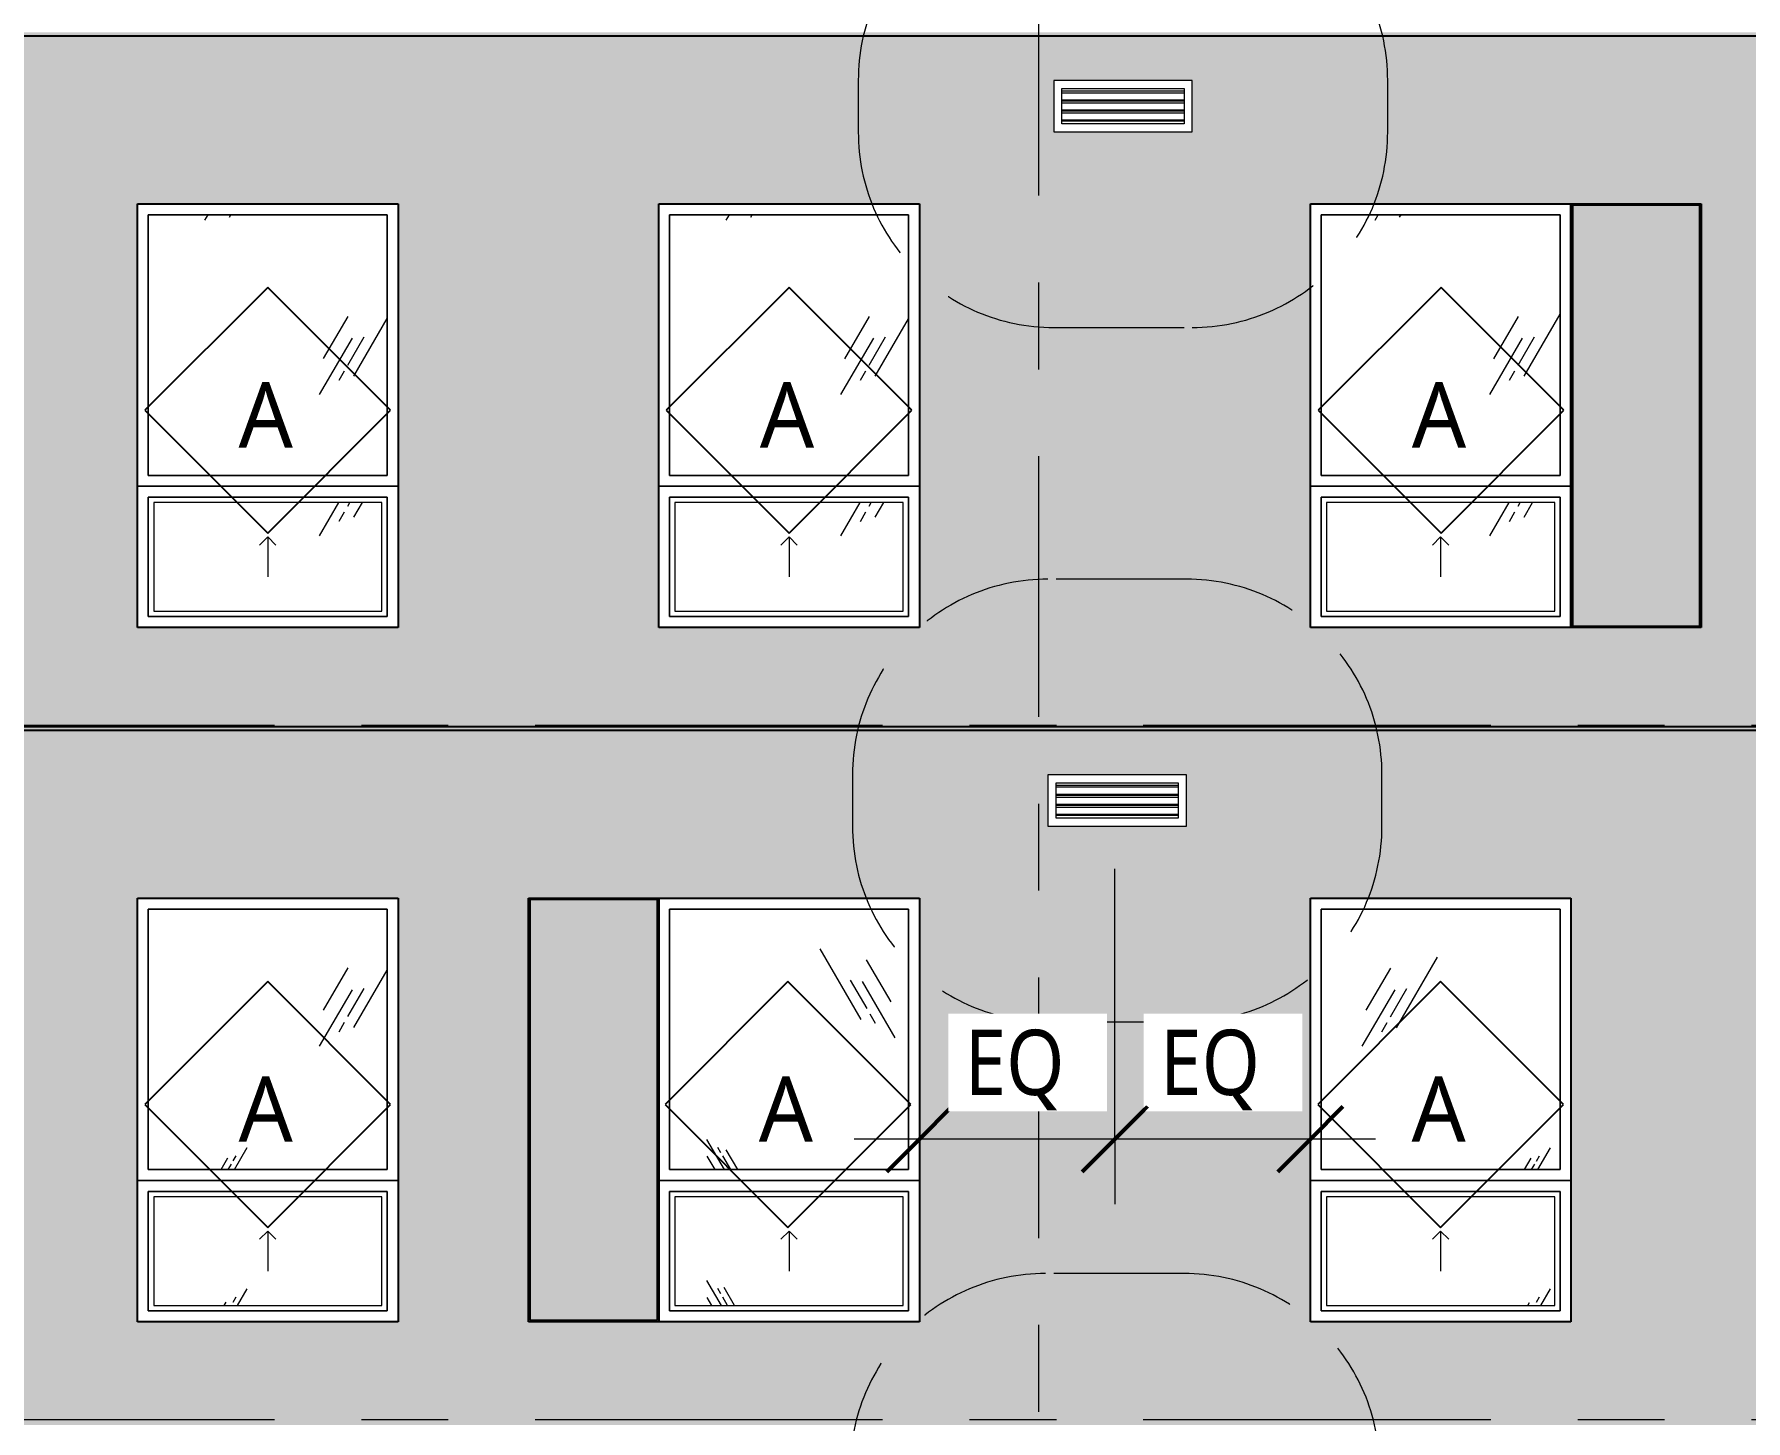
# Model space of a CAD drawing. Header units: inches. Extents: x 6 to 15224, y -733 to 6300.
# Drawn here: x 11081.1 to 11396.3, y 5476.6 to 5732 of the extents above; entities that cross this region are included whole.
import ezdxf

# ---------------------------------------------------------------- set-up
doc = ezdxf.new("R2010")
doc.units = ezdxf.units.IN
doc.header["$MEASUREMENT"] = 0
for name, pattern in [('Center 1_2_', [112, 64, -16, 16, -16]), ('Center 3_8_', [96, 48, -16, 16, -16]), ('Hidden 3_16_', [36, 24, -12])]:
    doc.linetypes.add(name, pattern=pattern)
for name, color, linetype, lineweight in [('A-ANNO-DIMS', 211, 'Continuous', 13), ('A-ANNO-DIMS-128', 211, 'Continuous', 13), ('A-FLOR-LEVL', 51, 'Continuous', 13), ('A-GENM', 13, 'Continuous', 18), ('A-GLAZ', 151, 'Continuous', 25), ('A-GLAZ-IDEN', 152, 'Continuous', 25), ('A-GLAZ-SILL', 1, 'Continuous', 18), ('A-WALL', 113, 'Continuous', 25), ('A-WALL-PATT', 111, 'Continuous', 25), ('M-EQPM', 50, 'Continuous', 18), ('M-EQPM-HDLN', 50, 'Hidden 3_16_', 13), ('S-GRID', 1, 'Continuous', 13)]:
    doc.layers.add(name, color=color, linetype=linetype, lineweight=lineweight)
doc.styles.add('Open Sans_5', font='OpenSans-Regular.ttf', dxfattribs={"height": 12})
doc.styles.add('Open Sans_8', font='OpenSans-Regular.ttf', dxfattribs={"width": 0.88, "height": 12})
doc.dimstyles.new('Linear_-_3_32___Rounded_1_4___1', dxfattribs={"dimscale": 12, "dimtxt": 12.89496, "dimasz": 1, "dimexe": 1, "dimexo": 0.666667, "dimgap": 0.333333, "dimtad": 1, "dimrnd": 0.25, "dimzin": 3, "dimdsep": 46, "dimlunit": 4, "dimtxsty": 'Open Sans_8', "dimblk1": 'OBLIQUE', "dimblk2": 'OBLIQUE', "dimsah": 1, "dimcen": 0.09, "dimdle": 1, "dimadec": 3, "dimazin": 2, "dimtfac": 1, "dimtdec": 4, "dimtix": 1, "dimtmove": 0, "dimatfit": 3, "dimfxl": 1, "dimtvp": 1, "dimtfill": 1, "dimfrac": 2, "dimtolj": 1, "dimtzin": 0, "dimarcsym": 2})
pattern_1 = [(0, (10796.0429, 0), (5.12, 1.28), [0.16896, -3.671, 0.16896, -3.671, -20.48]), (0, (10796.0429, 0), (5.12, 1.28), [-7.68, 0.16896, -7.511, 0.16896, -3.671, -8.96]), (0, (10796.0429, 0), (5.12, 1.28), [-19.2, 0.16896, -2.391, 0.16896, -6.231]), (120, (10797.9629, 0.64), (-3.66851252, 3.79405007), [0.16896, -3.671, 0.16896, -3.671, -20.48]), (120, (10797.9629, 0.64), (-3.66851252, 3.79405007), [-7.68, 0.16896, -7.511, 0.16896, -3.671, -8.96]), (120, (10797.9629, 0.64), (-3.66851252, 3.79405007), [-19.2, 0.16896, -2.391, 0.16896, -6.231]), (240, (10798.6029, 3.2), (-1.45148748, -5.07405007), [0.16896, -3.671, 0.16896, -3.671, -20.48]), (240, (10798.6029, 3.2), (-1.45148748, -5.07405007), [-7.68, 0.16896, -7.511, 0.16896, -3.671, -8.96]), (240, (10798.6029, 3.2), (-1.45148748, -5.07405007), [-19.2, 0.16896, -2.391, 0.16896, -6.231])]

# ---------------------------------------------------------------- blocks, each defined once
blk = doc.blocks.new('1-2 WD Adaptive-Color Side Panel-TS - 4-0_x6_-6_-17821693-EAST ELEVATION')
at = {"layer": 'A-GLAZ', "lineweight": 13}
blk.add_hatch(color=256, dxfattribs=at).paths.add_polyline_path([(3317.11, 5367.25), (3325.75, 5367.25), (3325.75, 5444.75), (3302.25, 5444.75), (3302.25, 5367.25)])
h = blk.add_hatch(dxfattribs=at)
h.set_pattern_fill('FP_342', color=256, style=0, pattern_type=2)
h.set_pattern_definition([(59.808, (3285.497, 5432.806), (144.0017, 239.99866), [9, -754.581]), (59.808, (3284.763, 5426.193), (144.0017, 239.99866), [12, -751.581]), (59.808, (3289.948, 5431.623), (144.0017, 239.99866), [6, -757.581]), (59.808, (3288.359, 5428.844), (144.0017, 239.99866), [2, -761.581]), (59.808, (3291.054, 5429.598), (144.0017, 239.99866), [15, -748.581]), (59.808, (3316.472, 5399.404), (144.0017, 239.99866), [5.063, -758.519]), (59.808, (3316.031, 5401.668), (144.0017, 239.99866), [6.75, -756.831]), (59.808, (3314.822, 5401.525), (144.0017, 239.99866), [3.375, -760.206]), (59.808, (3316.853, 5405.029), (144.0017, 239.99866), [1.125, -762.456]), (59.808, (3311.639, 5398.297), (144.0017, 239.99866), [8.437, -755.144])])
h.paths.add_polyline_path([(3300, 5395), (3300, 5443), (3256, 5443), (3256, 5395)])
at = {"layer": 'A-GLAZ-SILL', "lineweight": 13}
h = blk.add_hatch(dxfattribs=at)
h.set_pattern_fill('FP_341', color=256, style=0, pattern_type=2)
h.set_pattern_definition([(59.808, (3285.497, 5406.806), (144.0017, 239.99866), [9, -754.581]), (59.808, (3284.763, 5400.193), (144.0017, 239.99866), [12, -751.581]), (59.808, (3289.948, 5405.623), (144.0017, 239.99866), [6, -757.581]), (59.808, (3288.359, 5402.844), (144.0017, 239.99866), [2, -761.581]), (59.808, (3291.054, 5403.598), (144.0017, 239.99866), [15, -748.581]), (59.808, (3316.472, 5373.404), (144.0017, 239.99866), [5.063, -758.519]), (59.808, (3316.031, 5375.668), (144.0017, 239.99866), [6.75, -756.831]), (59.808, (3314.822, 5375.525), (144.0017, 239.99866), [3.375, -760.206]), (59.808, (3316.853, 5379.029), (144.0017, 239.99866), [1.125, -762.456]), (59.808, (3311.639, 5372.297), (144.0017, 239.99866), [8.438, -755.144])])
h.paths.add_polyline_path([(3277, 5370), (3299, 5370), (3299, 5390), (3257, 5390), (3257, 5370)])
at = {"layer": 'A-GLAZ', "lineweight": 13}
for p, q in [((3254, 5367), (3254, 5445)), ((3254, 5445), (3302, 5445)), ((3302, 5445), (3302, 5367)), ((3300, 5443), (3256, 5443)), ((3256, 5443), (3256, 5395)), ((3300, 5395), (3300, 5443)), ((3254, 5393), (3302, 5393)), ((3302, 5393), (3254, 5393)), ((3256, 5395), (3300, 5395)), ((3300, 5391), (3256, 5391)), ((3256, 5391), (3256, 5369)), ((3300, 5369), (3300, 5391)), ((3256, 5369), (3300, 5369)), ((3302, 5367), (3254, 5367))]:
    blk.add_line(p, q, dxfattribs=at)
at = {"layer": 'A-GLAZ'}
for p, q in [((3325.75, 5444.75), (3302.25, 5444.75)), ((3302.25, 5444.75), (3302.25, 5367.25)), ((3325.75, 5367.25), (3325.75, 5444.75)), ((3302.25, 5367.25), (3325.75, 5367.25))]:
    blk.add_line(p, q, dxfattribs=at)
at = {"layer": 'A-GLAZ', "linetype": 'Hidden 3_16_', "lineweight": 13}
for q in [(3276.5, 5382.17), (3279.5, 5382.17), (3278, 5376.33)]:
    blk.add_line((3278, 5383.67), q, dxfattribs=at)
at = {"layer": 'A-GLAZ-SILL'}
for p, q in [((3256, 5443), (3300, 5443)), ((3256, 5395), (3256, 5443)), ((3300, 5443), (3256, 5443)), ((3256, 5443), (3256, 5395)), ((3300, 5443), (3300, 5395)), ((3300, 5395), (3300, 5443)), ((3300, 5395), (3256, 5395)), ((3256, 5395), (3300, 5395)), ((3256, 5391), (3300, 5391)), ((3256, 5369), (3256, 5391)), ((3300, 5391), (3256, 5391)), ((3256, 5391), (3256, 5369)), ((3299, 5390), (3257, 5390)), ((3257, 5390), (3257, 5370)), ((3299, 5370), (3299, 5390)), ((3300, 5391), (3300, 5369)), ((3300, 5369), (3300, 5391)), ((3300, 5369), (3256, 5369)), ((3256, 5369), (3300, 5369)), ((3257, 5370), (3299, 5370))]:
    blk.add_line(p, q, dxfattribs=at)
blk = doc.blocks.new('1-2 WD Adaptive - 4-0_x6_-6_-V165-EAST ELEVATION')
at = {"layer": 'A-GLAZ', "lineweight": 13}
h = blk.add_hatch(dxfattribs=at)
h.set_pattern_fill('FP_344', color=256, style=0, pattern_type=2)
h.set_pattern_definition([(59.808, (3165.997, 5432.806), (144.0017, 239.99866), [9, -754.581]), (59.808, (3165.263, 5426.193), (144.0017, 239.99866), [12, -751.581]), (59.808, (3170.448, 5431.623), (144.0017, 239.99866), [6, -757.581]), (59.808, (3168.859, 5428.844), (144.0017, 239.99866), [2, -761.581]), (59.808, (3171.554, 5429.598), (144.0017, 239.99866), [15, -748.581]), (59.808, (3196.972, 5399.404), (144.0017, 239.99866), [5.063, -758.519]), (59.808, (3196.531, 5401.668), (144.0017, 239.99866), [6.75, -756.831]), (59.808, (3195.322, 5401.525), (144.0017, 239.99866), [3.375, -760.206]), (59.808, (3197.353, 5405.029), (144.0017, 239.99866), [1.125, -762.456]), (59.808, (3192.139, 5398.297), (144.0017, 239.99866), [8.437, -755.144])])
h.paths.add_polyline_path([(3180.5, 5395), (3180.5, 5443), (3136.5, 5443), (3136.5, 5395)])
at = {"layer": 'A-GLAZ-SILL', "lineweight": 13}
h = blk.add_hatch(dxfattribs=at)
h.set_pattern_fill('FP_343', color=256, style=0, pattern_type=2)
h.set_pattern_definition([(59.808, (3165.997, 5406.806), (144.0017, 239.99866), [9, -754.581]), (59.808, (3165.263, 5400.193), (144.0017, 239.99866), [12, -751.581]), (59.808, (3170.448, 5405.623), (144.0017, 239.99866), [6, -757.581]), (59.808, (3168.859, 5402.844), (144.0017, 239.99866), [2, -761.581]), (59.808, (3171.554, 5403.598), (144.0017, 239.99866), [15, -748.581]), (59.808, (3196.972, 5373.404), (144.0017, 239.99866), [5.063, -758.519]), (59.808, (3196.531, 5375.668), (144.0017, 239.99866), [6.75, -756.831]), (59.808, (3195.322, 5375.525), (144.0017, 239.99866), [3.375, -760.206]), (59.808, (3197.353, 5379.029), (144.0017, 239.99866), [1.125, -762.456]), (59.808, (3192.139, 5372.297), (144.0017, 239.99866), [8.438, -755.144])])
h.paths.add_polyline_path([(3157.5, 5370), (3179.5, 5370), (3179.5, 5390), (3137.5, 5390), (3137.5, 5370)])
at = {"layer": 'A-GLAZ', "lineweight": 13}
for p, q in [((3134.5, 5445), (3182.5, 5445)), ((3134.5, 5367), (3134.5, 5445)), ((3182.5, 5445), (3182.5, 5367)), ((3180.5, 5443), (3136.5, 5443)), ((3136.5, 5443), (3136.5, 5395)), ((3180.5, 5395), (3180.5, 5443)), ((3134.5, 5393), (3182.5, 5393)), ((3182.5, 5393), (3134.5, 5393)), ((3136.5, 5395), (3180.5, 5395)), ((3180.5, 5391), (3136.5, 5391)), ((3136.5, 5391), (3136.5, 5369)), ((3180.5, 5369), (3180.5, 5391)), ((3136.5, 5369), (3180.5, 5369)), ((3182.5, 5367), (3134.5, 5367))]:
    blk.add_line(p, q, dxfattribs=at)
at = {"layer": 'A-GLAZ', "linetype": 'Hidden 3_16_', "lineweight": 13}
for q in [(3157, 5382.17), (3160, 5382.17), (3158.5, 5376.33)]:
    blk.add_line((3158.5, 5383.67), q, dxfattribs=at)
at = {"layer": 'A-GLAZ-SILL'}
for p, q in [((3136.5, 5443), (3180.5, 5443)), ((3136.5, 5395), (3136.5, 5443)), ((3180.5, 5443), (3136.5, 5443)), ((3136.5, 5443), (3136.5, 5395)), ((3180.5, 5443), (3180.5, 5395)), ((3180.5, 5395), (3180.5, 5443)), ((3180.5, 5395), (3136.5, 5395)), ((3136.5, 5395), (3180.5, 5395)), ((3136.5, 5391), (3180.5, 5391)), ((3136.5, 5369), (3136.5, 5391)), ((3180.5, 5391), (3136.5, 5391)), ((3136.5, 5391), (3136.5, 5369)), ((3179.5, 5390), (3137.5, 5390)), ((3137.5, 5390), (3137.5, 5370)), ((3179.5, 5370), (3179.5, 5390)), ((3180.5, 5391), (3180.5, 5369)), ((3180.5, 5369), (3180.5, 5391)), ((3180.5, 5369), (3136.5, 5369)), ((3136.5, 5369), (3180.5, 5369)), ((3137.5, 5370), (3179.5, 5370))]:
    blk.add_line(p, q, dxfattribs=at)
blk = doc.blocks.new('1-2 WD Adaptive-Color Side Panel-TS - 4-0_x6_-6_-17821692-EAST ELEVATION')
at = {"layer": 'A-GLAZ', "lineweight": 13}
blk.add_hatch(color=256, dxfattribs=at).paths.add_polyline_path([(2990.37, 5367.25), (3013.75, 5367.25), (3013.75, 5444.75), (2990.25, 5444.75), (2990.25, 5367.25)])
h = blk.add_hatch(dxfattribs=at)
h.set_pattern_fill('FP_346', color=256, style=0, pattern_type=2)
h.set_pattern_definition([(120.192, (3030.503, 5432.806), (-144.0017, 239.99866), [9, -754.581]), (120.192, (3031.237, 5426.193), (-144.0017, 239.99866), [12, -751.581]), (120.192, (3026.052, 5431.623), (-144.0017, 239.99866), [6, -757.581]), (120.192, (3027.641, 5428.844), (-144.0017, 239.99866), [2, -761.581]), (120.192, (3024.946, 5429.598), (-144.0017, 239.99866), [15, -748.581]), (120.192, (2999.528, 5399.404), (-144.0017, 239.99866), [5.063, -758.519]), (120.192, (2999.969, 5401.668), (-144.0017, 239.99866), [6.75, -756.831]), (120.192, (3001.178, 5401.525), (-144.0017, 239.99866), [3.375, -760.206]), (120.192, (2999.147, 5405.029), (-144.0017, 239.99866), [1.125, -762.456]), (120.192, (3004.361, 5398.297), (-144.0017, 239.99866), [8.437, -755.144])])
h.paths.add_polyline_path([(3055.72, 5395), (3060, 5395), (3060, 5443), (3016, 5443), (3016, 5395)])
at = {"layer": 'A-GLAZ-SILL', "lineweight": 13}
h = blk.add_hatch(dxfattribs=at)
h.set_pattern_fill('FP_345', color=256, style=0, pattern_type=2)
h.set_pattern_definition([(120.192, (3030.503, 5406.806), (-144.0017, 239.99866), [9, -754.581]), (120.192, (3031.237, 5400.193), (-144.0017, 239.99866), [12, -751.581]), (120.192, (3026.052, 5405.623), (-144.0017, 239.99866), [6, -757.581]), (120.192, (3027.641, 5402.844), (-144.0017, 239.99866), [2, -761.581]), (120.192, (3024.946, 5403.598), (-144.0017, 239.99866), [15, -748.581]), (120.192, (2999.528, 5373.404), (-144.0017, 239.99866), [5.063, -758.519]), (120.192, (2999.969, 5375.668), (-144.0017, 239.99866), [6.75, -756.831]), (120.192, (3001.178, 5375.525), (-144.0017, 239.99866), [3.375, -760.206]), (120.192, (2999.147, 5379.029), (-144.0017, 239.99866), [1.125, -762.456]), (120.192, (3004.361, 5372.297), (-144.0017, 239.99866), [8.438, -755.144])])
h.paths.add_polyline_path([(3059, 5370), (3059, 5390), (3017, 5390), (3017, 5370), (3055.72, 5370)])
at = {"layer": 'A-GLAZ'}
for p, q in [((2990.25, 5444.75), (2990.25, 5367.25)), ((3013.75, 5444.75), (2990.25, 5444.75)), ((3013.75, 5367.25), (3013.75, 5444.75)), ((2990.25, 5367.25), (3013.75, 5367.25))]:
    blk.add_line(p, q, dxfattribs=at)
at = {"layer": 'A-GLAZ', "lineweight": 13}
for p, q in [((3014, 5445), (3014, 5367)), ((3062, 5445), (3014, 5445)), ((3062, 5367), (3062, 5445)), ((3016, 5443), (3016, 5395)), ((3060, 5443), (3016, 5443)), ((3060, 5395), (3060, 5443)), ((3014, 5393), (3062, 5393)), ((3062, 5393), (3014, 5393)), ((3016, 5395), (3060, 5395)), ((3016, 5391), (3016, 5369)), ((3060, 5391), (3016, 5391)), ((3060, 5369), (3060, 5391)), ((3016, 5369), (3060, 5369)), ((3014, 5367), (3062, 5367))]:
    blk.add_line(p, q, dxfattribs=at)
at = {"layer": 'A-GLAZ', "linetype": 'Hidden 3_16_', "lineweight": 13}
for q in [(3036.5, 5382.17), (3039.5, 5382.17), (3038, 5376.33)]:
    blk.add_line((3038, 5383.67), q, dxfattribs=at)
at = {"layer": 'A-GLAZ-SILL'}
for p, q in [((3060, 5443), (3016, 5443)), ((3016, 5443), (3016, 5395)), ((3016, 5443), (3060, 5443)), ((3016, 5395), (3016, 5443)), ((3060, 5395), (3060, 5443)), ((3060, 5443), (3060, 5395)), ((3016, 5395), (3060, 5395)), ((3060, 5395), (3016, 5395)), ((3060, 5391), (3016, 5391)), ((3016, 5391), (3016, 5369)), ((3016, 5391), (3060, 5391)), ((3016, 5369), (3016, 5391)), ((3017, 5390), (3017, 5370)), ((3059, 5390), (3017, 5390)), ((3059, 5370), (3059, 5390)), ((3060, 5369), (3060, 5391)), ((3060, 5391), (3060, 5369)), ((3016, 5369), (3060, 5369)), ((3060, 5369), (3016, 5369)), ((3017, 5370), (3059, 5370))]:
    blk.add_line(p, q, dxfattribs=at)
blk = doc.blocks.new('ME Louvers w Trim-AM - 24_ x 8_-17810076-EAST ELEVATION')
at = {"layer": 'A-GENM', "lineweight": 13}
for p, q in [((355.25, 5465.75), (332.75, 5465.75)), ((332.75, 5465.48), (355.25, 5465.48)), ((355.25, 5464.1), (332.75, 5464.1)), ((355.25, 5463.95), (332.75, 5463.95)), ((355.25, 5463.9), (332.75, 5463.9)), ((332.75, 5463.63), (355.25, 5463.63)), ((355.25, 5462.25), (332.75, 5462.25)), ((355.25, 5462.1), (332.75, 5462.1)), ((355.25, 5462.05), (332.75, 5462.05)), ((332.75, 5461.78), (355.25, 5461.78)), ((355.25, 5460.4), (332.75, 5460.4)), ((355.25, 5460.25), (332.75, 5460.25))]:
    blk.add_line(p, q, dxfattribs=at)
at = {"layer": 'M-EQPM'}
for p, q in [((331.25, 5467.75), (331.25, 5458.25)), ((356.75, 5467.75), (331.25, 5467.75)), ((332.75, 5466.25), (355.25, 5466.25)), ((332.75, 5459.75), (332.75, 5466.25)), ((355.25, 5466.25), (355.25, 5459.75)), ((356.75, 5458.25), (356.75, 5467.75)), ((355.25, 5459.75), (332.75, 5459.75)), ((331.25, 5458.25), (356.75, 5458.25))]:
    blk.add_line(p, q, dxfattribs=at)
at = {"layer": 'M-EQPM-HDLN'}
for p, q in [((356.75, 5503.75), (331.25, 5503.75)), ((295.25, 5467.75), (295.25, 5458.25)), ((392.75, 5458.25), (392.75, 5467.75)), ((331.25, 5422.25), (356.75, 5422.25))]:
    blk.add_line(p, q, dxfattribs=at)
for centre, start, end in [((331.25, 5467.75), 90, 180), ((356.75, 5467.75), 0, 90), ((331.25, 5458.25), 180, 270), ((356.75, 5458.25), 270, 360)]:
    blk.add_arc(centre, 36, start, end, dxfattribs=at)
blk = doc.blocks.new('TAG Window-AM - Standard-51685-EAST ELEVATION')
at = {"layer": 'A-GLAZ-IDEN'}
for p, q in [((3827, 5941.13), (3804.37, 5918.5)), ((3849.63, 5918.5), (3827, 5941.13)), ((3804.37, 5918.5), (3827, 5895.87)), ((3827, 5895.87), (3849.63, 5918.5))]:
    blk.add_line(p, q, dxfattribs=at)
blk = doc.blocks.new('DIMBLOCK67-EAST ELEVATION')
at = {"layer": 'A-ANNO-DIMS-128'}
for p, q in [((11280.12, 5528.49), (11280.12, 5578.27)), ((11316.12, 5528.49), (11316.12, 5540.49)), ((11328.12, 5528.49), (11280.12, 5528.49)), ((11280.12, 5528.49), (11280.12, 5516.49)), ((11316.12, 5528.49), (11316.12, 5528))]:
    blk.add_line(p, q, dxfattribs=at)
at = {"layer": 'A-ANNO-DIMS-128', "lineweight": 50}
for p, q in [((11280.12, 5528.49), (11286.12, 5534.49)), ((11316.12, 5528.49), (11322.12, 5534.49)), ((11280.12, 5528.49), (11274.12, 5522.49)), ((11316.12, 5528.49), (11310.12, 5522.49))]:
    blk.add_line(p, q, dxfattribs=at)
at = {"layer": 'A-ANNO-DIMS-128', "color": 0, "insert": (11288.45, 5548.63), "char_height": 12, "width": 23.2109, "attachment_point": 1, "line_spacing_factor": 1.151336, "style": 'Open Sans_8', "bg_fill": 3, "box_fill_scale": 1.25, "bg_fill_color": 256, "bg_fill_true_color": 13158600, "bg_fill_transparency": 0}
blk.add_mtext('EQ', dxfattribs=at)
blk = doc.blocks.new('_Oblique')
at = {"color": 0, "linetype": 'ByBlock', "lineweight": -2}
blk.add_line((-0.5, -0.5), (0.5, 0.5), dxfattribs=at)
blk = doc.blocks.new('DIMBLOCK68-EAST ELEVATION')
at = {"layer": 'A-ANNO-DIMS-128'}
for p, q in [((11280.12, 5528.49), (11280.12, 5578.27)), ((11244.12, 5528.49), (11244.12, 5540.49)), ((11280.12, 5528.49), (11232.12, 5528.49)), ((11244.12, 5528.49), (11244.12, 5528)), ((11280.12, 5528.49), (11280.12, 5516.49))]:
    blk.add_line(p, q, dxfattribs=at)
at = {"layer": 'A-ANNO-DIMS-128', "lineweight": 50}
for p, q in [((11244.12, 5528.49), (11250.12, 5534.49)), ((11280.12, 5528.49), (11286.12, 5534.49)), ((11244.12, 5528.49), (11238.12, 5522.49)), ((11280.12, 5528.49), (11274.12, 5522.49))]:
    blk.add_line(p, q, dxfattribs=at)
at = {"layer": 'A-ANNO-DIMS-128', "color": 0, "insert": (11252.45, 5548.63), "char_height": 12, "width": 23.2109, "attachment_point": 1, "line_spacing_factor": 1.151336, "style": 'Open Sans_8', "bg_fill": 3, "box_fill_scale": 1.25, "bg_fill_color": 256, "bg_fill_true_color": 13158600, "bg_fill_transparency": 0}
blk.add_mtext('EQ', dxfattribs=at)

msp = doc.modelspace()

# ---------------------------------------------------------------- hatches: boundary and pattern name
at = {"layer": 'A-WALL-PATT', "lineweight": 13}
h = msp.add_hatch(dxfattribs=at)
h.set_pattern_fill('FP_310', color=256, style=0, pattern_type=2)
h.set_pattern_definition(pattern_1)
h.paths.add_polyline_path([(12348.55442555, 5731.625), (12348.55442555, 5732.375), (11659.92942555, 5732.375), (11659.92942555, 5750.625), (11659.17942555, 5750.625), (11659.17942555, 5732.375), (10764.49192555, 5732.375), (10764.49192555, 5859.5), (10763.74192555, 5859.5), (10763.74192555, 5732.375), (9889.11692555, 5732.375), (9889.11692555, 5750.625), (9888.36692555, 5750.625), (9888.36692555, 5732.375), (9024.11692555, 5732.375), (9024.11692555, 5750.625), (9023.36692555, 5750.625), (9023.36692555, 5732.375), (8816.17942555, 5732.375), (8816.17942555, 5731.625), (12330.11692555, 5731.625)])
h = msp.add_hatch(dxfattribs=at)
h.set_pattern_fill('FP_310', color=256, style=0, pattern_type=2)
h.set_pattern_definition(pattern_1)
h.paths.add_polyline_path([(9319.94005402, 5604.5), (9888.36692555, 5604.5), (9888.36692555, 5622.75), (9811.11692555, 5622.75), (9811.11692555, 5700.75), (9888.36692555, 5700.75), (9888.36692555, 5731.625), (9024.11692555, 5731.625), (9024.11692555, 5604.5), (9287.26638735, 5604.5)])
h.paths.add_polyline_path([(8815.17942555, 5604.5), (9023.36692555, 5604.5), (9023.36692555, 5622.75), (8976.11692555, 5622.75), (8976.11692555, 5700.75), (9023.36692555, 5700.75), (9023.36692555, 5731.625), (8815.17942555, 5731.625), (8815.17942555, 5651.73923849)])
h.paths.add_polyline_path([(11247.68638735, 5604.5), (11659.17942555, 5604.5), (11659.17942555, 5622.75), (11659.11692555, 5622.75), (11659.11692555, 5700.75), (11659.17942555, 5700.75), (11659.17942555, 5731.625), (10764.49192555, 5731.625), (10764.49192555, 5604.5), (11215.01272069, 5604.5)])
h.paths.add_polyline_path([(10169.45538735, 5604.5), (10763.74192555, 5604.5), (10763.74192555, 5731.625), (9889.11692555, 5731.625), (9889.11692555, 5604.5), (10136.78172069, 5604.5)])
h.paths.add_polyline_path([(11852.14922069, 5604.5), (12348.55442555, 5604.5), (12348.55442555, 5731.625), (11659.92942555, 5731.625), (11659.92942555, 5700.75), (11707.11692555, 5700.75), (11707.11692555, 5622.75), (11659.92942555, 5622.75), (11659.92942555, 5604.5), (11835.81238735, 5604.5)])
h.paths.add_polyline_path([(12330.11692555, 5622.75), (12252.11692555, 5622.75), (12252.11692555, 5700.75), (12330.11692555, 5700.75), (12330.11692555, 5651.73923849)])
h.paths.add_polyline_path([(12132.11692555, 5622.75), (12132.11692555, 5700.75), (12204.11692555, 5700.75), (12204.11692555, 5622.75), (12162.54905402, 5622.75)])
h.paths.add_polyline_path([(11868.48605402, 5622.75), (11868.11692555, 5622.75), (11868.11692555, 5700.75), (11940.11692555, 5700.75), (11940.11692555, 5622.75), (11933.83338735, 5622.75)])
h.paths.add_polyline_path([(12012.61692555, 5622.75), (12012.61692555, 5700.75), (12060.61692555, 5700.75), (12060.61692555, 5622.75)])
h.paths.add_polyline_path([(11820.11692555, 5622.75), (11742.11692555, 5622.75), (11742.11692555, 5700.75), (11820.11692555, 5700.75), (11820.11692555, 5651.73923849)])
h.paths.add_polyline_path([(11388.11692555, 5622.75), (11316.11692555, 5622.75), (11316.11692555, 5700.75), (11388.11692555, 5700.75), (11388.11692555, 5651.73923849)])
h.paths.add_polyline_path([(11476.40205402, 5622.75), (11412.11692555, 5622.75), (11412.11692555, 5700.75), (11490.11692555, 5700.75), (11490.11692555, 5622.75)])
h.paths.add_polyline_path([(11514.11692555, 5622.75), (11514.11692555, 5700.75), (11562.11692555, 5700.75), (11562.11692555, 5622.75), (11541.74938735, 5622.75)])
h.paths.add_polyline_path([(11215.01272069, 5622.75), (11196.11692555, 5622.75), (11196.11692555, 5700.75), (11244.11692555, 5700.75), (11244.11692555, 5622.75)])
h.paths.add_polyline_path([(11004.11692555, 5622.75), (11004.11692555, 5700.75), (11076.11692555, 5700.75), (11076.11692555, 5622.75), (11018.97072069, 5622.75)])
h.paths.add_polyline_path([(10956.11692555, 5622.75), (10878.11692555, 5622.75), (10878.11692555, 5700.75), (10956.11692555, 5700.75), (10956.11692555, 5651.73923849)])
h.paths.add_polyline_path([(10602.11692555, 5622.75), (10602.11692555, 5700.75), (10674.11692555, 5700.75), (10674.11692555, 5622.75), (10626.88672069, 5622.75)])
h.paths.add_polyline_path([(11148.11692555, 5622.75), (11100.11692555, 5622.75), (11100.11692555, 5700.75), (11148.11692555, 5700.75), (11148.11692555, 5651.73923849)])
h.paths.add_polyline_path([(10300.15005402, 5622.75), (10272.11692555, 5622.75), (10272.11692555, 5700.75), (10344.11692555, 5700.75), (10344.11692555, 5622.75)])
h.paths.add_polyline_path([(10698.11692555, 5622.75), (10698.11692555, 5700.75), (10746.11692555, 5700.75), (10746.11692555, 5622.75)])
h.paths.add_polyline_path([(10782.11692555, 5622.75), (10782.11692555, 5700.75), (10830.11692555, 5700.75), (10830.11692555, 5622.75), (10822.92872069, 5622.75)])
h.paths.add_polyline_path([(9378.11692555, 5622.75), (9378.11692555, 5700.75), (9450.11692555, 5700.75), (9450.11692555, 5622.75), (9385.28738735, 5622.75)])
h.paths.add_polyline_path([(10430.84472069, 5622.75), (10380.11692555, 5622.75), (10380.11692555, 5700.75), (10458.11692555, 5700.75), (10458.11692555, 5622.75)])
h.paths.add_polyline_path([(10506.11692555, 5622.75), (10506.11692555, 5700.75), (10554.11692555, 5700.75), (10554.11692555, 5622.75)])
h.paths.add_polyline_path([(10212.11692555, 5622.75), (10140.11692555, 5622.75), (10140.11692555, 5700.75), (10212.11692555, 5700.75), (10212.11692555, 5651.73923849)])
h.paths.add_polyline_path([(9948.11692555, 5622.75), (9948.11692555, 5700.75), (9996.11692555, 5700.75), (9996.11692555, 5622.75), (9973.41338735, 5622.75)])
h.paths.add_polyline_path([(10104.10805402, 5622.75), (10068.11692555, 5622.75), (10068.11692555, 5700.75), (10116.11692555, 5700.75), (10116.11692555, 5622.75)])
h.paths.add_polyline_path([(9744.69772069, 5622.75), (9715.11692555, 5622.75), (9715.11692555, 5700.75), (9787.11692555, 5700.75), (9787.11692555, 5622.75), (9777.37138735, 5622.75)])
h.paths.add_polyline_path([(9306.11692555, 5622.75), (9258.11692555, 5622.75), (9258.11692555, 5700.75), (9306.11692555, 5700.75), (9306.11692555, 5651.73923849)])
h.paths.add_polyline_path([(9666.11692555, 5622.75), (9618.11692555, 5622.75), (9618.11692555, 5700.75), (9666.11692555, 5700.75), (9666.11692555, 5651.73923849)])
h.paths.add_polyline_path([(8927.85605402, 5622.75), (8856.11692555, 5622.75), (8856.11692555, 5700.75), (8928.11692555, 5700.75), (8928.11692555, 5622.75)])
h.paths.add_polyline_path([(9474.11692555, 5622.75), (9474.11692555, 5700.75), (9522.11692555, 5700.75), (9522.11692555, 5622.75), (9515.98205402, 5622.75)])
h.paths.add_polyline_path([(9084.11692555, 5622.75), (9084.11692555, 5700.75), (9186.11692555, 5700.75), (9186.11692555, 5622.75), (9123.89805402, 5622.75)])
h.paths.add_polyline_path([(10602.86692555, 5714), (10578.86692555, 5714), (10578.86692555, 5723.5), (10604.36692555, 5723.5), (10604.36692555, 5714), (10603.5365684, 5714)])
h.paths.add_polyline_path([(9908.06605402, 5714), (9906.86692555, 5714), (9906.86692555, 5723.5), (9932.36692555, 5723.5), (9932.36692555, 5714), (9908.36692555, 5714)])
h.paths.add_polyline_path([(11599.31121903, 5714), (11598.86692555, 5714), (11598.86692555, 5723.5), (11624.36692555, 5723.5), (11624.36692555, 5714), (11600.10197989, 5714)])
h.paths.add_polyline_path([(9558.86692555, 5714), (9558.86692555, 5723.5), (9584.36692555, 5723.5), (9584.36692555, 5714), (9559.31121903, 5714)])
h.paths.add_polyline_path([(9054.86692555, 5714), (9054.86692555, 5723.5), (9080.36692555, 5723.5), (9080.36692555, 5714), (9055.40263983, 5714)])
h.paths.add_polyline_path([(11868.86692555, 5714), (11844.86692555, 5714), (11844.86692555, 5723.5), (11870.36692555, 5723.5), (11870.36692555, 5714), (11869.5365684, 5714)])
h.paths.add_polyline_path([(11004.86692555, 5714), (10980.86692555, 5714), (10980.86692555, 5723.5), (11006.36692555, 5723.5), (11006.36692555, 5714), (11005.5365684, 5714)])
h.paths.add_polyline_path([(12097.20172069, 5714), (12084.86692555, 5714), (12084.86692555, 5723.5), (12110.36692555, 5723.5), (12110.36692555, 5714), (12108.86692555, 5714)])
h.paths.add_polyline_path([(10020.86692555, 5714), (10020.86692555, 5723.5), (10046.36692555, 5723.5), (10046.36692555, 5714), (10022.36692555, 5714)])
h.paths.add_polyline_path([(12228.25085412, 5714), (12204.86692555, 5714), (12204.86692555, 5723.5), (12230.36692555, 5723.5), (12230.36692555, 5714), (12228.86692555, 5714)])
h.paths.add_polyline_path([(9690.86692555, 5714), (9690.86692555, 5723.5), (9716.36692555, 5723.5), (9716.36692555, 5714), (9692.36692555, 5714)])
h.paths.add_polyline_path([(9214.10799698, 5714), (9210.86692555, 5714), (9210.86692555, 5723.5), (9236.36692555, 5723.5), (9236.36692555, 5714), (9221.91905402, 5714)])
h.paths.add_polyline_path([(11292.86692555, 5714), (11268.86692555, 5714), (11268.86692555, 5723.5), (11294.36692555, 5723.5), (11294.36692555, 5714)])
h.paths.add_polyline_path([(10254.86692555, 5714), (10230.86692555, 5714), (10230.86692555, 5723.5), (10256.36692555, 5723.5), (10256.36692555, 5714)])
h.paths.add_polyline_path([(10842.86692555, 5714), (10841.36692555, 5714), (10841.36692555, 5723.5), (10866.86692555, 5723.5), (10866.86692555, 5714), (10844.04549698, 5714)])
h.paths.add_polyline_path([(10362.57228269, 5714), (10338.86692555, 5714), (10338.86692555, 5723.5), (10364.36692555, 5723.5), (10364.36692555, 5714), (10362.86692555, 5714)])
h = msp.add_hatch(dxfattribs=at)
h.set_pattern_fill('FP_310', color=256, style=0, pattern_type=2)
h.set_pattern_definition(pattern_1)
h.paths.add_polyline_path([(12348.55442555, 5603.75), (12348.55442555, 5604.5), (11659.92942555, 5604.5), (11659.92942555, 5622.75), (11659.17942555, 5622.75), (11659.17942555, 5604.5), (10764.49192555, 5604.5), (10764.49192555, 5731.625), (10763.74192555, 5731.625), (10763.74192555, 5604.5), (9889.11692555, 5604.5), (9889.11692555, 5622.75), (9888.36692555, 5622.75), (9888.36692555, 5604.5), (9024.11692555, 5604.5), (9024.11692555, 5622.75), (9023.36692555, 5622.75), (9023.36692555, 5604.5), (8816.17942555, 5604.5), (8816.17942555, 5603.75), (12330.11692555, 5603.75)])
h = msp.add_hatch(dxfattribs=at)
h.set_pattern_fill('FP_310', color=256, style=0, pattern_type=2)
h.set_pattern_definition(pattern_1)
h.paths.add_polyline_path([(8815.17942555, 5476.625), (9023.36692555, 5476.625), (9023.36692555, 5494.875), (8952.11692555, 5494.875), (8952.11692555, 5572.875), (9023.36692555, 5572.875), (9023.36692555, 5603.75), (8815.17942555, 5603.75), (8815.17942555, 5499.29390516)])
h.paths.add_polyline_path([(9024.11692555, 5476.625), (9888.36692555, 5476.625), (9888.36692555, 5494.875), (9811.11692555, 5494.875), (9811.11692555, 5572.875), (9888.36692555, 5572.875), (9888.36692555, 5603.75), (9024.11692555, 5603.75), (9024.11692555, 5480.23823849)])
h.paths.add_polyline_path([(9889.11692555, 5476.625), (10763.74192555, 5476.625), (10763.74192555, 5603.75), (9889.11692555, 5603.75), (9889.11692555, 5480.23823849)])
h.paths.add_polyline_path([(12348.55442555, 5476.625), (12348.55442555, 5603.75), (11659.92942555, 5603.75), (11659.92942555, 5572.875), (11707.11692555, 5572.875), (11707.11692555, 5494.875), (11659.92942555, 5494.875), (11659.92942555, 5476.625), (12325.91738735, 5476.625)])
h.paths.add_polyline_path([(10764.49192555, 5476.625), (11659.17942555, 5476.625), (11659.17942555, 5494.875), (11659.11692555, 5494.875), (11659.11692555, 5572.875), (11659.17942555, 5572.875), (11659.17942555, 5603.75), (10764.49192555, 5603.75), (10764.49192555, 5480.23823849)])
h.paths.add_polyline_path([(12228.11692555, 5494.875), (12228.11692555, 5572.875), (12330.11692555, 5572.875), (12330.11692555, 5494.875), (12260.57005402, 5494.875)])
h.paths.add_polyline_path([(12060.61692555, 5494.875), (11988.61692555, 5494.875), (11988.61692555, 5572.875), (12060.61692555, 5572.875), (12060.61692555, 5499.29390516)])
h.paths.add_polyline_path([(12162.54905402, 5494.875), (12132.11692555, 5494.875), (12132.11692555, 5572.875), (12180.11692555, 5572.875), (12180.11692555, 5494.875)])
h.paths.add_polyline_path([(11586.11692555, 5494.875), (11514.11692555, 5494.875), (11514.11692555, 5572.875), (11586.11692555, 5572.875), (11586.11692555, 5499.29390516)])
h.paths.add_polyline_path([(11820.11692555, 5494.875), (11742.11692555, 5494.875), (11742.11692555, 5572.875), (11820.11692555, 5572.875), (11820.11692555, 5499.29390516)])
h.paths.add_polyline_path([(11892.11692555, 5494.875), (11892.11692555, 5572.875), (11940.11692555, 5572.875), (11940.11692555, 5494.875), (11933.83338735, 5494.875)])
h.paths.add_polyline_path([(11244.11692555, 5494.875), (11172.11692555, 5494.875), (11172.11692555, 5572.875), (11244.11692555, 5572.875), (11244.11692555, 5499.29390516)])
h.paths.add_polyline_path([(11476.40205402, 5494.875), (11412.11692555, 5494.875), (11412.11692555, 5572.875), (11490.11692555, 5572.875), (11490.11692555, 5494.875)])
h.paths.add_polyline_path([(11316.11692555, 5494.875), (11316.11692555, 5572.875), (11364.11692555, 5572.875), (11364.11692555, 5494.875), (11345.70738735, 5494.875)])
h.paths.add_polyline_path([(11116.99172069, 5494.875), (11100.11692555, 5494.875), (11100.11692555, 5572.875), (11148.11692555, 5572.875), (11148.11692555, 5494.875)])
h.paths.add_polyline_path([(10854.11692555, 5494.875), (10782.11692555, 5494.875), (10782.11692555, 5572.875), (10854.11692555, 5572.875), (10854.11692555, 5499.29390516)])
h.paths.add_polyline_path([(10953.62338735, 5494.875), (10878.11692555, 5494.875), (10878.11692555, 5572.875), (10956.11692555, 5572.875), (10956.11692555, 5494.875)])
h.paths.add_polyline_path([(10554.11692555, 5494.875), (10482.11692555, 5494.875), (10482.11692555, 5572.875), (10554.11692555, 5572.875), (10554.11692555, 5499.29390516)])
h.paths.add_polyline_path([(11028.11692555, 5494.875), (11028.11692555, 5572.875), (11076.11692555, 5572.875), (11076.11692555, 5494.875)])
h.paths.add_polyline_path([(10698.11692555, 5494.875), (10698.11692555, 5572.875), (10746.11692555, 5572.875), (10746.11692555, 5494.875)])
h.paths.add_polyline_path([(10674.11692555, 5494.875), (10626.11692555, 5494.875), (10626.11692555, 5572.875), (10674.11692555, 5572.875), (10674.11692555, 5499.29390516)])
h.paths.add_polyline_path([(10380.11692555, 5494.875), (10380.11692555, 5572.875), (10458.11692555, 5572.875), (10458.11692555, 5494.875), (10430.84472069, 5494.875)])
h.paths.add_polyline_path([(9258.11692555, 5494.875), (9258.11692555, 5572.875), (9330.11692555, 5572.875), (9330.11692555, 5494.875), (9319.94005402, 5494.875)])
h.paths.add_polyline_path([(9402.11692555, 5494.875), (9402.11692555, 5572.875), (9450.11692555, 5572.875), (9450.11692555, 5494.875)])
h.paths.add_polyline_path([(9646.67672069, 5494.875), (9594.11692555, 5494.875), (9594.11692555, 5572.875), (9666.11692555, 5572.875), (9666.11692555, 5494.875)])
h.paths.add_polyline_path([(10320.11692555, 5494.875), (10272.11692555, 5494.875), (10272.11692555, 5572.875), (10320.11692555, 5572.875), (10320.11692555, 5499.29390516)])
h.paths.add_polyline_path([(10212.11692555, 5494.875), (10164.11692555, 5494.875), (10164.11692555, 5572.875), (10212.11692555, 5572.875), (10212.11692555, 5499.29390516)])
h.paths.add_polyline_path([(10116.11692555, 5494.875), (10068.11692555, 5494.875), (10068.11692555, 5572.875), (10116.11692555, 5572.875), (10116.11692555, 5499.29390516)])
h.paths.add_polyline_path([(10006.08705402, 5494.875), (9948.11692555, 5494.875), (9948.11692555, 5572.875), (10020.11692555, 5572.875), (10020.11692555, 5494.875)])
h.paths.add_polyline_path([(9739.11692555, 5494.875), (9739.11692555, 5572.875), (9787.11692555, 5572.875), (9787.11692555, 5494.875), (9744.69772069, 5494.875)])
h.paths.add_polyline_path([(9474.11692555, 5494.875), (9474.11692555, 5572.875), (9522.11692555, 5572.875), (9522.11692555, 5494.875), (9515.98205402, 5494.875)])
h.paths.add_polyline_path([(9108.11692555, 5494.875), (9108.11692555, 5572.875), (9186.11692555, 5572.875), (9186.11692555, 5494.875), (9123.89805402, 5494.875)])
h.paths.add_polyline_path([(8880.11692555, 5494.875), (8880.11692555, 5572.875), (8928.11692555, 5572.875), (8928.11692555, 5494.875), (8927.85605402, 5494.875)])
h.paths.add_polyline_path([(10986.29705402, 5586.125), (10979.80442555, 5586.125), (10979.80442555, 5595.625), (11005.30442555, 5595.625), (11005.30442555, 5586.125), (11002.63388735, 5586.125)])
h.paths.add_polyline_path([(11622.85248941, 5586.125), (11597.80442555, 5586.125), (11597.80442555, 5595.625), (11623.30442555, 5595.625), (11623.30442555, 5586.125)])
h.paths.add_polyline_path([(10251.13955402, 5586.125), (10229.80442555, 5586.125), (10229.80442555, 5595.625), (10255.30442555, 5595.625), (10255.30442555, 5586.125), (10253.80442555, 5586.125)])
h.paths.add_polyline_path([(9055.30442555, 5586.125), (9053.80442555, 5586.125), (9053.80442555, 5595.625), (9079.30442555, 5595.625), (9079.30442555, 5586.125), (9058.55072069, 5586.125)])
h.paths.add_polyline_path([(12205.81670233, 5586.125), (12203.80442555, 5586.125), (12203.80442555, 5595.625), (12229.30442555, 5595.625), (12229.30442555, 5586.125), (12227.80442555, 5586.125)])
h.paths.add_polyline_path([(10019.80442555, 5586.125), (10019.80442555, 5595.625), (10045.30442555, 5595.625), (10045.30442555, 5586.125), (10020.53098805, 5586.125)])
h.paths.add_polyline_path([(9929.80442555, 5586.125), (9905.80442555, 5586.125), (9905.80442555, 5595.625), (9931.30442555, 5595.625), (9931.30442555, 5586.125)])
h.paths.add_polyline_path([(9233.80442555, 5586.125), (9209.80442555, 5586.125), (9209.80442555, 5595.625), (9235.30442555, 5595.625), (9235.30442555, 5586.125)])
h.paths.add_polyline_path([(10865.4740684, 5586.125), (10841.36692555, 5586.125), (10841.36692555, 5595.625), (10866.86692555, 5595.625), (10866.86692555, 5586.125), (10866.75978269, 5586.125)])
h.paths.add_polyline_path([(11291.80442555, 5586.125), (11267.80442555, 5586.125), (11267.80442555, 5595.625), (11293.30442555, 5595.625), (11293.30442555, 5586.125)])
h.paths.add_polyline_path([(12107.80442555, 5586.125), (12083.80442555, 5586.125), (12083.80442555, 5595.625), (12109.30442555, 5595.625), (12109.30442555, 5586.125)])
h.paths.add_polyline_path([(9713.80442555, 5586.125), (9689.80442555, 5586.125), (9689.80442555, 5595.625), (9715.30442555, 5595.625), (9715.30442555, 5586.125)])
h.paths.add_polyline_path([(10601.80442555, 5586.125), (10577.80442555, 5586.125), (10577.80442555, 5595.625), (10603.30442555, 5595.625), (10603.30442555, 5586.125)])
h.paths.add_polyline_path([(11847.10241662, 5586.125), (11843.80442555, 5586.125), (11843.80442555, 5595.625), (11869.30442555, 5595.625), (11869.30442555, 5586.125), (11852.14922069, 5586.125)])
h.paths.add_polyline_path([(9557.80442555, 5586.125), (9557.80442555, 5595.625), (9583.30442555, 5595.625), (9583.30442555, 5586.125), (9558.25738071, 5586.125)])
h.paths.add_polyline_path([(10361.80442555, 5586.125), (10337.80442555, 5586.125), (10337.80442555, 5595.625), (10363.30442555, 5595.625), (10363.30442555, 5586.125)])
h = msp.add_hatch(dxfattribs=at)
h.set_pattern_fill('FP_310', color=256, style=0, pattern_type=2)
h.set_pattern_definition(pattern_1)
h.paths.add_polyline_path([(10602.11692555, 5475.875), (12348.55442555, 5475.875), (12348.55442555, 5476.625), (11659.92942555, 5476.625), (11659.92942555, 5494.875), (11659.17942555, 5494.875), (11659.17942555, 5476.625), (10764.49192555, 5476.625), (10764.49192555, 5603.75), (10763.74192555, 5603.75), (10763.74192555, 5476.625), (9889.11692555, 5476.625), (9889.11692555, 5494.875), (9888.36692555, 5494.875), (9888.36692555, 5476.625), (9024.11692555, 5476.625), (9024.11692555, 5494.875), (9023.36692555, 5494.875), (9023.36692555, 5476.625), (8816.17942555, 5476.625), (8816.17942555, 5475.875), (10594.21305402, 5475.875)])

# ---------------------------------------------------------------- linework, layer by layer
at = {"layer": 'A-FLOR-LEVL', "linetype": 'Center 1_2_'}
for p, q in [((8821.35523145, 5604.75), (13032.89411354, 5604.75)), ((8821.35523145, 5476.875), (13032.89411354, 5476.875))]:
    msp.add_line(p, q, dxfattribs=at)
at = {"layer": 'A-WALL'}
for p, q in [((11659.92942555, 5731.625), (8815.17942555, 5731.625)), ((11100.11692555, 5700.75), (11148.11692555, 5700.75)), ((11100.11692555, 5622.75), (11100.11692555, 5700.75)), ((11148.11692555, 5700.75), (11148.11692555, 5622.75)), ((11196.11692555, 5700.75), (11244.11692555, 5700.75)), ((11196.11692555, 5622.75), (11196.11692555, 5700.75)), ((11244.11692555, 5700.75), (11244.11692555, 5622.75)), ((11316.11692555, 5700.75), (11388.11692555, 5700.75)), ((11316.11692555, 5622.75), (11316.11692555, 5700.75)), ((11364.11692555, 5622.75), (11364.11692555, 5700.75)), ((11388.11692555, 5700.75), (11388.11692555, 5622.75)), ((11148.11692555, 5622.75), (11100.11692555, 5622.75)), ((11244.11692555, 5622.75), (11196.11692555, 5622.75)), ((11388.11692555, 5622.75), (11316.11692555, 5622.75)), ((10764.49192555, 5604.5), (11659.17942555, 5604.5)), ((12751.42942555, 5603.75), (8815.17942555, 5603.75)), ((11100.11692555, 5572.875), (11148.11692555, 5572.875)), ((11100.11692555, 5494.875), (11100.11692555, 5572.875)), ((11148.11692555, 5572.875), (11148.11692555, 5494.875)), ((11172.11692555, 5572.875), (11244.11692555, 5572.875)), ((11172.11692555, 5494.875), (11172.11692555, 5572.875)), ((11196.11692555, 5572.875), (11196.11692555, 5494.875)), ((11244.11692555, 5572.875), (11244.11692555, 5494.875)), ((11316.11692555, 5572.875), (11364.11692555, 5572.875)), ((11316.11692555, 5494.875), (11316.11692555, 5572.875)), ((11364.11692555, 5572.875), (11364.11692555, 5494.875)), ((11148.11692555, 5494.875), (11100.11692555, 5494.875)), ((11244.11692555, 5494.875), (11172.11692555, 5494.875)), ((11364.11692555, 5494.875), (11316.11692555, 5494.875))]:
    msp.add_line(p, q, dxfattribs=at)
at = {"layer": 'S-GRID', "linetype": 'Center 3_8_'}
msp.add_line((11266.11692555, 5030.27796347), (11266.11692555, 6219.06052942), dxfattribs=at)

# ---------------------------------------------------------------- block references
at = {"layer": 'A-GLAZ', "lineweight": 13}
for name, p in [('1-2 WD Adaptive - 4-0_x6_-6_-V165-EAST ELEVATION', (7965.61692555, 255.75)), ('1-2 WD Adaptive - 4-0_x6_-6_-V165-EAST ELEVATION', (8061.61692555, 255.75)), ('1-2 WD Adaptive-Color Side Panel-TS - 4-0_x6_-6_-17821693-EAST ELEVATION', (8062.11692555, 255.75)), ('1-2 WD Adaptive - 4-0_x6_-6_-V165-EAST ELEVATION', (7965.61692555, 127.875)), ('1-2 WD Adaptive-Color Side Panel-TS - 4-0_x6_-6_-17821692-EAST ELEVATION', (8182.11692555, 127.875)), ('1-2 WD Adaptive - 4-0_x6_-6_-V165-EAST ELEVATION', (8181.61692555, 127.875))]:
    msp.add_blockref(name, p, dxfattribs=at)
at = {"layer": 'A-GLAZ-IDEN'}
for p in [(7297.11692555, -255.75), (7393.11692555, -255.75), (7513.18468457, -255.75), (7297.11692555, -383.625), (7392.91208434, -383.625), (7513.11692555, -383.625)]:
    msp.add_blockref('TAG Window-AM - Standard-51685-EAST ELEVATION', p, dxfattribs=at)
at = {"layer": 'M-EQPM-HDLN'}
for p in [(10937.61692555, 255.75), (10936.55442555, 127.875), (10936.11692555, 0)]:
    msp.add_blockref('ME Louvers w Trim-AM - 24_ x 8_-17810076-EAST ELEVATION', p, dxfattribs=at)

# ---------------------------------------------------------------- texts
at = {"layer": 'A-GLAZ-IDEN', "lineweight": 13, "char_height": 12, "width": 12.928, "attachment_point": 1, "style": 'Open Sans_5'}
for insert in [(11118.75106683, 5667.88131631), (11214.75106683, 5667.88131631), (11334.81882586, 5667.88131631), (11118.75106683, 5540.00631631), (11214.54622563, 5540.00631631), (11334.75106683, 5540.00631631)]:
    msp.add_mtext('A', dxfattribs=dict(at, insert=insert))

# ---------------------------------------------------------------- next in the draw order: dimensions: what is measured, and where the dimension line sits
at = {"layer": 'A-ANNO-DIMS'}
dim = msp.add_linear_dim(base=(11280.11692555, 5528.48785262), p1=(11316.11692555, 5520.00257125), p2=(11280.11692555, 5570.2710702), text='EQ', dimstyle='Linear_-_3_32___Rounded_1_4___1', override={"dimpost": '<>', "dimfxl": 61.829782}, dxfattribs=at)
dim.commit()
dim.dimension.update_dxf_attribs({"geometry": 'DIMBLOCK67-EAST ELEVATION', "text_midpoint": (11298.11692555, 5539.97967813)})

# ---------------------------------------------------------------- next in the draw order: dimensions: what is measured, and where the dimension line sits
dim = msp.add_linear_dim(base=(11244.11692555, 5528.48785262), p1=(11280.11692555, 5570.2710702), p2=(11244.11692555, 5520.00257125), text='EQ', dimstyle='Linear_-_3_32___Rounded_1_4___1', override={"dimpost": '<>', "dimfxl": 61.829782}, dxfattribs=at)
dim.commit()
dim.dimension.update_dxf_attribs({"geometry": 'DIMBLOCK68-EAST ELEVATION', "text_midpoint": (11262.11692555, 5539.97967813)})

doc.saveas('drawing.dxf')
